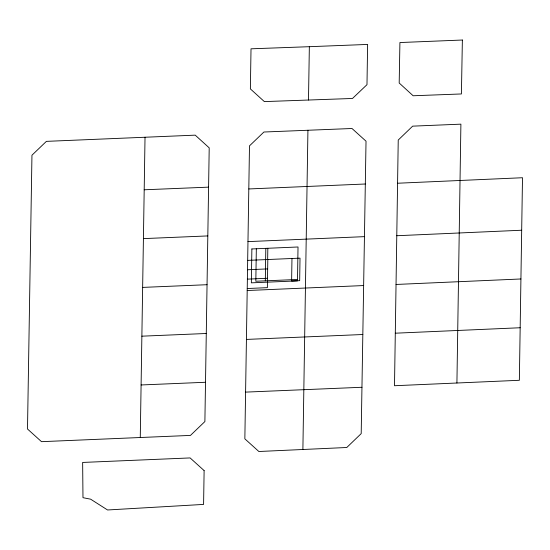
<?xml version="1.0" encoding="UTF-8"?>
<svg xmlns="http://www.w3.org/2000/svg" width="550" height="550" viewBox="0 0 550 550"><rect width="100%" height="100%" fill="white"/><g stroke="black" fill="none" stroke-linecap="round" stroke-linejoin="round"><path stroke-width="0.82" d="M140.264 437.511L190.458 435.414L204.889 421.561L209.206 147.854L195.222 135.149L46.393 141.364L31.955 155.217L27.5 429.014L41.511 441.671L140.264 437.511L145.028 137.239M256.334 248.758L255.826 281.243L297.522 279.469M265.313 280.844L265.815 248.359M267.651 259.524L267.829 248.27M267.809 259.518L267.376 287.664L247.246 288.523M291.968 258.493L291.624 281.002L299.674 280.658L300.018 258.149L247.679 260.377M302.885 449.501L307.931 130.247M308.488 100.031L309.347 46.695L367.62 44.433L366.981 84.672L352.488 98.471L264.357 101.599L250.374 88.901L251.02 48.812L309.347 46.695M361.955 387.269L361.199 433.613L346.775 447.501L258.864 451.502L244.853 438.845L249.487 145.867L263.918 132.014L352 128.501L366.025 141.192L361.955 387.269L245.603 392.116M456.919 382.993L460.9 124.156L412.658 126.149L398.234 140.044L394.501 385.729L519.351 380.291L522.5 177.732L397.588 183.232M396.777 235.73L521.689 230.23M396.041 284.46L520.912 278.974M395.299 333.197L520.183 327.745M248.806 188.952L365.331 184.002M143.399 238.617L207.817 235.923M247.968 241.615L364.444 236.644M247.534 269.761L267.664 268.902M247.39 279.139L267.52 278.279M142.636 287.403L207.048 284.707M247.197 290.517L363.639 285.56M141.866 336.181L206.284 333.493M246.428 339.419L362.842 334.51M141.103 384.966L205.514 382.271M144.196 189.784L208.581 187.144M204.119 470.58L203.589 504.412L107.552 509.974L90.613 499.173L82.981 497.688L82.644 462.44L190.107 457.93L204.119 470.58M251.873 248.951L251.35 282.844L297.502 280.871L298.024 246.984L251.873 248.951M462.371 40.026L461.416 93.954L413.146 95.762L399.19 83.009L399.919 42.543L462.371 40.026"/></g></svg>
